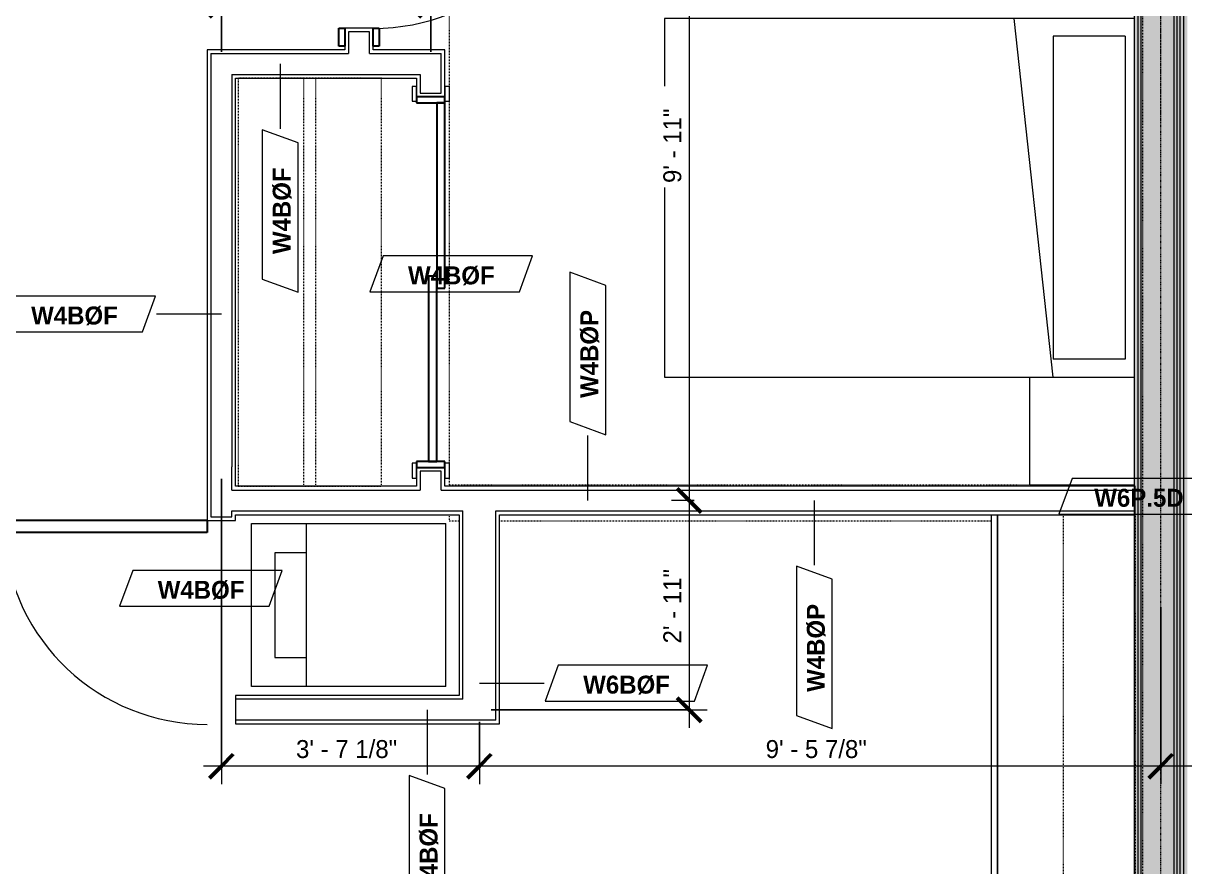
# Model space of a CAD drawing. Header units: inches. Extents: x -4010 to -1814, y 9846 to 12241.
# Drawn here: x -3125.6 to -2931.5, y 10120.8 to 10261.9 of the extents above; entities that cross this region are included whole.
import ezdxf

# ---------------------------------------------------------------- set-up
doc = ezdxf.new("R2010")
doc.units = ezdxf.units.IN
doc.header["$MEASUREMENT"] = 0
for name, pattern in [('Dash', [0.25, 0.125, -0.125]), ('Dash 3_32_', [0.1875, 0.09375, -0.09375]), ('Dash_2_', [0.25, 0.125, -0.125])]:
    doc.linetypes.add(name, pattern=pattern)
for name, color, linetype, lineweight in [('0-1', 7, 'Continuous', 5), ('A-ANNO-DIMS', 211, 'Continuous', 9), ('A-ANNO-DIMS-32', 211, 'Continuous', 9), ('A-DETL-1', 90, 'Dash 3_32_', 18), ('A-DOOR-3', 31, 'Continuous', 9), ('A-DOOR-4', 31, 'Continuous', 30), ('A-DOOR-FRAM-3', 31, 'Continuous', 30), ('A-WALL', 113, 'Continuous', 18), ('A-WALL-2', 250, 'Continuous', 18), ('A-WALL-3', 113, 'Continuous', 9), ('A-WALL-IDEN', 211, 'Continuous', 9), ('G-ANNO-SYMB-4', 111, 'Dash_2_', 9), ('I-FURN', 30, 'Continuous', 9), ('I-FURN-HDLN', 30, 'Dash', 9), ('I-WALL-1', 21, 'Continuous', 18), ('I-WALL-2', 241, 'Continuous', 5), ('I-WALL-3', 7, 'Continuous', 9), ('P-SANR-FIXT', 6, 'Continuous', 9), ('Q-CASE', 31, 'Continuous', 9), ('Q-CASE-HDLN', 31, 'Dash', 9)]:
    doc.layers.add(name, color=color, linetype=linetype, lineweight=lineweight)
doc.styles.add('Century Gothic', font='ufonts.com_century-gothic.ttf', dxfattribs={"height": 3})
doc.styles.add('Century Gothic_B_1', font='GOTHICB.TTF', dxfattribs={"height": 3})
doc.dimstyles.new('OD_1__HACK_2', dxfattribs={"dimscale": 12, "dimtxt": 3.132505, "dimasz": 0.333333, "dimexe": 0.25, "dimexo": 0.166667, "dimgap": 0.041667, "dimtad": 1, "dimdec": 4, "dimrnd": 0.0625, "dimzin": 3, "dimdsep": 46, "dimlunit": 4, "dimtxsty": 'Century Gothic', "dimblk1": 'OBLIQUE', "dimblk2": 'OBLIQUE', "dimsah": 1, "dimcen": 0.09, "dimdle": 0.25, "dimazin": 0, "dimtfac": 1, "dimtdec": 4, "dimtix": 1, "dimtmove": 0, "dimatfit": 3, "dimfxl": 1, "dimtvp": 1, "dimtfill": 1, "dimfrac": 2, "dimtolj": 1, "dimtzin": 0, "dimarcsym": 2})

# ---------------------------------------------------------------- blocks, each defined once
blk = doc.blocks.new('CTR - 1st Phase - Common Walls_rvt-1-UNIT PLANS - 2ND _ 3RD FLOOR')
at = {"layer": 'I-WALL-1'}
blk.add_hatch(color=256, dxfattribs=at).paths.add_polyline_path([(-2931.71, 9988.44), (-2931.09, 9988.44), (-2931.09, 10373.41), (-2931.71, 10373.41), (-2931.71, 9995.92)], flags=0)
at = {"layer": 'I-WALL-2'}
for points in [[(-2939.96, 9988.44), (-2939.34, 9988.44), (-2939.34, 10373.41), (-2939.96, 10373.41), (-2939.96, 9995.92)], [(-2938.84, 9988.44), (-2938.84, 10374.04), (-2939.34, 10374.04), (-2939.34, 9988.44)], [(-2938.84, 9988.44), (-2933.34, 9988.44), (-2933.34, 10374.04), (-2938.84, 10374.04), (-2938.84, 9995.92)], [(-2933.34, 9988.44), (-2932.84, 9988.44), (-2932.84, 10374.04), (-2933.34, 10374.04), (-2933.34, 9995.92)], [(-2932.34, 9988.44), (-2932.34, 10374.04), (-2932.84, 10374.04), (-2932.84, 9988.44)], [(-2931.71, 9988.44), (-2931.71, 10374.04), (-2932.34, 10374.04), (-2932.34, 9988.44)]]:
    blk.add_hatch(color=256, dxfattribs=at).paths.add_polyline_path(points, flags=0)
at = {"layer": 'A-WALL-2'}
for p, q in [((-2939.34, 10373.41), (-2939.34, 9988.44)), ((-2938.84, 10373.41), (-2938.84, 9988.44)), ((-2933.34, 10373.41), (-2933.34, 9988.44)), ((-2932.84, 10373.41), (-2932.84, 9988.44)), ((-2932.34, 10373.41), (-2932.34, 9988.44)), ((-2931.71, 10373.41), (-2931.71, 9988.44))]:
    blk.add_line(p, q, dxfattribs=at)
at = {"layer": 'I-WALL-3'}
blk.add_line((-2939.96, 10337.29), (-2939.96, 9988.44), dxfattribs=at)
blk = doc.blocks.new('SLIDING - FLUSH - 5-0 x 6-8-3934327-UNIT PLANS - 2ND _ 3RD FLOOR')
at = {"layer": 'A-DOOR-3'}
for p, q in [((-30.25, 3), (-32.75, 3)), ((-32.75, 3), (-32.75, 2.25)), ((-32.75, 2.25), (-30.25, 2.25)), ((-30.25, 2.25), (-30.25, 3)), ((30.25, 3), (30.25, 2.25)), ((32.75, 3), (30.25, 3)), ((30.25, 2.25), (32.75, 2.25)), ((32.75, 2.25), (32.75, 3)), ((-30.25, -2.5), (-32.75, -2.5)), ((-32.75, -2.5), (-32.75, -3.25)), ((-32.75, -3.25), (-30.25, -3.25)), ((-30.25, -3.25), (-30.25, -2.5)), ((32.75, -2.5), (30.25, -2.5)), ((30.25, -2.5), (30.25, -3.25)), ((30.25, -3.25), (32.75, -3.25)), ((32.75, -3.25), (32.75, -2.5))]:
    blk.add_line(p, q, dxfattribs=at)
at = {"layer": 'A-DOOR-4'}
for p, q in [((1, 2.25), (-30, 2.25)), ((-30, 2.25), (-30, 0.88)), ((1, 0.88), (1, 2.25)), ((-30, 0.88), (1, 0.88)), ((30, 0.88), (-1, 0.88)), ((-1, 0.88), (-1, -0.5)), ((30, -0.5), (30, 0.88)), ((-1, -0.5), (30, -0.5))]:
    blk.add_line(p, q, dxfattribs=at)
at = {"layer": 'A-DOOR-FRAM-3'}
for p, q in [((-30, 2.25), (-31, 2.25)), ((-31, 2.25), (-31, -2.5)), ((-30, -2.5), (-30, 2.25)), ((31, 2.25), (30, 2.25)), ((30, 2.25), (30, -2.5)), ((31, -2.5), (31, 2.25)), ((-31, -2.5), (-30, -2.5)), ((30, -2.5), (31, -2.5))]:
    blk.add_line(p, q, dxfattribs=at)
blk = doc.blocks.new('SWING - SINGLE - FLUSH - 2-10 x 6-8 - PRIVACY-3199405-UNIT PLANS - 2ND _ 3RD FLOOR')
at = {"layer": 'A-DOOR-3'}
blk.add_arc((17, -2.37), 34.07, 180, 266.6343, dxfattribs=at)
at = {"layer": 'A-DOOR-4'}
for p, q in [((15, -2.37), (15, -36.38)), ((17, -2.37), (15, -2.37)), ((17, -2.37), (17, -36.38)), ((17, -36.38), (15, -36.38))]:
    blk.add_line(p, q, dxfattribs=at)
at = {"layer": 'A-DOOR-FRAM-3'}
for p, q in [((-20, 2.38), (-20, 3.38)), ((-20, 3.38), (-17, 3.38)), ((-17, 2.38), (-20, 2.38)), ((-17, 3.38), (-17, 2.38)), ((17, 2.38), (17, 3.38)), ((17, 3.38), (20, 3.38)), ((20, 2.38), (17, 2.38)), ((20, 3.38), (20, 2.38)), ((-20, -2.37), (-17, -2.37)), ((-20, -3.37), (-20, -2.37)), ((-17, -3.37), (-20, -3.37)), ((-17, -2.37), (-17, -3.37)), ((17, -2.37), (20, -2.37)), ((17, -3.37), (17, -2.37)), ((20, -3.37), (17, -3.37)), ((20, -2.37), (20, -3.37))]:
    blk.add_line(p, q, dxfattribs=at)
blk = doc.blocks.new('OD_CW_Closet - OD_CW_Closet-3786619-UNIT PLANS - 2ND _ 3RD FLOOR')
at = {"layer": 'Q-CASE-HDLN'}
for p, q in [((68.99, 24), (0.74, 24)), ((0.74, 24), (0.74, 0)), ((68.99, 0), (68.99, 24)), ((0.74, 13), (68.99, 13)), ((0.74, 11), (68.99, 11)), ((0.74, 0), (68.99, 0))]:
    blk.add_line(p, q, dxfattribs=at)
blk = doc.blocks.new('SWING - SINGLE - FLUSH - 34_ x 80_ - OFFSET PIVOT DOOR AT WASHER_DRYER-3629691-UNIT PLANS - 2ND _ 3RD FLOOR')
at = {"layer": 'A-DOOR-3'}
blk.add_arc((17, 2.37), 34.07, 93.3657, 180, dxfattribs=at)
at = {"layer": 'A-DOOR-4'}
for p, q in [((15, 2.37), (15, 36.38)), ((17, 36.38), (15, 36.38)), ((17, 2.37), (17, 36.38)), ((17, 2.37), (15, 2.37))]:
    blk.add_line(p, q, dxfattribs=at)
blk = doc.blocks.new('Bed-Standard - Queen 60_ x 79_-1242961-UNIT PLANS - 2ND _ 3RD FLOOR')
at = {"layer": 'I-FURN'}
for p, q in [((-19.31, 37.2), (-19.31, -41.3)), ((40.69, -41.3), (40.69, 37.2)), ((-16.31, 35.7), (-16.31, 23.7)), ((-16.31, 35.7), (37.69, 35.7)), ((37.69, 35.7), (37.69, 23.7)), ((40.69, 23.7), (-19.31, 17.13)), ((-16.31, 23.7), (37.69, 23.7)), ((-19.31, -41.3), (40.69, -41.3))]:
    blk.add_line(p, q, dxfattribs=at)
at = {"layer": 'I-FURN-HDLN'}
for p, q in [((58.69, -77.3), (58.69, 37.2)), ((64.69, -68.86), (64.69, 13.39)), ((-55.31, -17.36), (-55.31, -51.36)), ((64.69, -77.3), (64.69, -75.61)), ((-55.31, -77.3), (-7.94, -77.3)), ((-5.44, -77.3), (55.06, -77.3)), ((57.56, -77.3), (58.94, -77.3)), ((63.69, -77.3), (64.69, -77.3))]:
    blk.add_line(p, q, dxfattribs=at)
blk = doc.blocks.new('Stacked Washer and Dryer - 26_x25_ - Private-3627842-UNIT PLANS - 2ND _ 3RD FLOOR')
at = {"layer": 'P-SANR-FIXT'}
for p, q in [((0, 13.625), (32.4375, 13.625)), ((0, 13.625), (0, -13.625)), ((23.34375, -13.625), (23.34375, 13.625)), ((32.4375, 13.625), (32.4375, -13.625)), ((28.53125, 8.75), (23.34375, 8.75)), ((28.53125, -8.75), (28.53125, 8.75)), ((23.34375, -8.75), (28.53125, -8.75)), ((32.4375, -13.625), (0, -13.625))]:
    blk.add_line(p, q, dxfattribs=at)
blk = doc.blocks.new('Table-Night Stand - 18_ x 18_ x 24_-V38-UNIT PLANS - 2ND _ 3RD FLOOR')
at = {"layer": 'I-FURN'}
for p, q in [((18.15, 0), (18.15, 17.5)), ((0.15, 0), (18.15, 0))]:
    blk.add_line(p, q, dxfattribs=at)
blk = doc.blocks.new('OD_CW_Base Cabinet - OD_CW_Base Cabinet-3857764-UNIT PLANS - 2ND _ 3RD FLOOR')
at = {"layer": 'Q-CASE'}
for p, q in [((0.74, 0), (191.34, 0)), ((0.74, 0), (191.34, 0)), ((191.34, -1), (0.74, -1)), ((0.74, -1), (191.34, -1))]:
    blk.add_line(p, q, dxfattribs=at)
blk = doc.blocks.new('OD_CW_Upper Cabinet - OD_CW_Upper Cabinet-3856839-UNIT PLANS - 2ND _ 3RD FLOOR')
at = {"layer": 'Q-CASE-HDLN'}
for p, q in [((0.74, -24), (0.74, -12)), ((0.74, -12), (191.34, -12)), ((191.34, -12), (191.34, -24)), ((191.34, -24), (0.74, -24))]:
    blk.add_line(p, q, dxfattribs=at)
blk = doc.blocks.new('DIMBLOCK2-UNIT PLANS - 2ND _ 3RD FLOOR')
at = {"layer": 'A-ANNO-DIMS-32', "lineweight": 50}
for p, q in [((-3014.31, 10301.04), (-3016.31, 10303.04)), ((-3014.31, 10301.04), (-3012.31, 10299.04)), ((-3014.31, 10182.04), (-3016.31, 10184.04)), ((-3014.31, 10182.04), (-3012.31, 10180.04))]:
    blk.add_line(p, q, dxfattribs=at)
at = {"layer": 'A-ANNO-DIMS-32'}
for p, q in [((-3013.48, 10301.04), (-3017.31, 10301.04)), ((-3014.31, 10301.04), (-3014.31, 10182.04)), ((-3014.31, 10301.04), (-3013.48, 10301.04)), ((-3013.48, 10182.04), (-3017.31, 10182.04)), ((-3014.31, 10182.04), (-3013.48, 10182.04))]:
    blk.add_line(p, q, dxfattribs=at)
at = {"layer": 'A-ANNO-DIMS-32', "color": 0, "insert": (-3018.65, 10235.13), "char_height": 3, "width": 15.394, "attachment_point": 1, "rotation": 90, "line_spacing_factor": 0.984502, "style": 'Century Gothic', "bg_fill": 3, "box_fill_scale": 1.25, "bg_fill_color": 256, "bg_fill_true_color": 13158600, "bg_fill_transparency": 0}
blk.add_mtext('9\' - 11"', dxfattribs=at)
blk = doc.blocks.new('_Oblique')
at = {"color": 0, "linetype": 'ByBlock', "lineweight": -2}
blk.add_line((-0.5, -0.5), (0.5, 0.5), dxfattribs=at)
blk = doc.blocks.new('DIMBLOCK3-UNIT PLANS - 2ND _ 3RD FLOOR')
at = {"layer": 'A-ANNO-DIMS-32', "lineweight": 50}
for p, q in [((-3014.31, 10182.04), (-3016.31, 10184.04)), ((-3014.31, 10182.04), (-3012.31, 10180.04)), ((-3014.31, 10147.04), (-3016.31, 10149.04)), ((-3014.31, 10147.04), (-3012.31, 10145.04))]:
    blk.add_line(p, q, dxfattribs=at)
at = {"layer": 'A-ANNO-DIMS-32'}
for p, q in [((-3013.48, 10182.04), (-3017.31, 10182.04)), ((-3014.31, 10182.04), (-3014.31, 10144.04)), ((-3014.31, 10182.04), (-3013.48, 10182.04)), ((-3047.4, 10147.04), (-3011.31, 10147.04)), ((-3014.31, 10147.04), (-3047.4, 10147.04))]:
    blk.add_line(p, q, dxfattribs=at)
at = {"layer": 'A-ANNO-DIMS-32', "color": 0, "insert": (-3018.65, 10158.13), "char_height": 3, "width": 15.394, "attachment_point": 1, "rotation": 90, "line_spacing_factor": 0.984502, "style": 'Century Gothic', "bg_fill": 3, "box_fill_scale": 1.25, "bg_fill_color": 256, "bg_fill_true_color": 13158600, "bg_fill_transparency": 0}
blk.add_mtext('2\' - 11"', dxfattribs=at)
blk = doc.blocks.new('DIMBLOCK4-UNIT PLANS - 2ND _ 3RD FLOOR')
at = {"layer": 'A-ANNO-DIMS-32'}
for p, q in [((-3092.52, 10257.04), (-3092.52, 10267.87)), ((-3057.52, 10257.04), (-3057.52, 10267.87)), ((-3054.52, 10264.87), (-3095.52, 10264.87)), ((-3092.52, 10264.87), (-3092.52, 10257.04)), ((-3057.52, 10264.87), (-3057.52, 10257.04))]:
    blk.add_line(p, q, dxfattribs=at)
at = {"layer": 'A-ANNO-DIMS-32', "lineweight": 50}
for p, q in [((-3092.52, 10264.87), (-3090.52, 10266.87)), ((-3057.52, 10264.87), (-3055.52, 10266.87)), ((-3092.52, 10264.87), (-3094.52, 10262.87)), ((-3057.52, 10264.87), (-3059.52, 10262.87))]:
    blk.add_line(p, q, dxfattribs=at)
at = {"layer": 'A-ANNO-DIMS-32', "color": 0, "insert": (-3081.44, 10269.22), "char_height": 3, "width": 15.394, "attachment_point": 1, "line_spacing_factor": 0.984502, "style": 'Century Gothic', "bg_fill": 3, "box_fill_scale": 1.25, "bg_fill_color": 256, "bg_fill_true_color": 13158600, "bg_fill_transparency": 0}
blk.add_mtext('2\' - 11"', dxfattribs=at)
blk = doc.blocks.new('DIMBLOCK5-UNIT PLANS - 2ND _ 3RD FLOOR')
at = {"layer": 'A-ANNO-DIMS-32'}
for p, q in [((-3049.4, 10145.04), (-3049.4, 10134.62)), ((-3049.4, 10137.62), (-3049.4, 10145.04)), ((-2935.52, 10136.79), (-2935.52, 10140.62)), ((-2932.52, 10137.62), (-3049.4, 10137.62)), ((-2935.52, 10137.62), (-2935.52, 10136.79))]:
    blk.add_line(p, q, dxfattribs=at)
at = {"layer": 'A-ANNO-DIMS-32', "lineweight": 50}
for p, q in [((-3049.4, 10137.62), (-3047.4, 10139.62)), ((-2935.52, 10137.62), (-2933.52, 10139.62)), ((-3049.4, 10137.62), (-3051.4, 10135.62)), ((-2935.52, 10137.62), (-2937.52, 10135.62))]:
    blk.add_line(p, q, dxfattribs=at)
at = {"layer": 'A-ANNO-DIMS-32', "color": 0, "insert": (-3001.54, 10141.97), "char_height": 3, "width": 21.7784, "attachment_point": 1, "line_spacing_factor": 0.984502, "style": 'Century Gothic', "bg_fill": 3, "box_fill_scale": 1.25, "bg_fill_color": 256, "bg_fill_true_color": 13158600, "bg_fill_transparency": 0}
blk.add_mtext('9\' - 5 7/8"', dxfattribs=at)
blk = doc.blocks.new('DIMBLOCK6-UNIT PLANS - 2ND _ 3RD FLOOR')
at = {"layer": 'A-ANNO-DIMS-32'}
for p, q in [((-3092.52, 10185.66), (-3092.52, 10134.62)), ((-3092.52, 10137.62), (-3092.52, 10185.66)), ((-3049.4, 10145.04), (-3049.4, 10134.62)), ((-3049.4, 10137.62), (-3049.4, 10145.04)), ((-3049.4, 10137.62), (-3095.52, 10137.62))]:
    blk.add_line(p, q, dxfattribs=at)
at = {"layer": 'A-ANNO-DIMS-32', "lineweight": 50}
for p, q in [((-3092.52, 10137.62), (-3090.52, 10139.62)), ((-3049.4, 10137.62), (-3047.4, 10139.62)), ((-3092.52, 10137.62), (-3094.52, 10135.62)), ((-3049.4, 10137.62), (-3051.4, 10135.62))]:
    blk.add_line(p, q, dxfattribs=at)
at = {"layer": 'A-ANNO-DIMS-32', "color": 0, "insert": (-3080.04, 10141.97), "char_height": 3, "width": 21.7784, "attachment_point": 1, "line_spacing_factor": 0.984502, "style": 'Century Gothic', "bg_fill": 3, "box_fill_scale": 1.25, "bg_fill_color": 256, "bg_fill_true_color": 13158600, "bg_fill_transparency": 0}
blk.add_mtext('3\' - 7 1/8"', dxfattribs=at)
blk = doc.blocks.new('DIMBLOCK8-UNIT PLANS - 2ND _ 3RD FLOOR')
at = {"layer": 'A-ANNO-DIMS-32'}
for p, q in [((-3092.52, 10257.04), (-3092.52, 10289.36)), ((-3069.52, 10285.53), (-3069.52, 10289.36)), ((-3069.52, 10286.36), (-3095.52, 10286.36)), ((-3092.52, 10286.36), (-3092.52, 10257.04)), ((-3069.52, 10286.36), (-3069.52, 10285.53))]:
    blk.add_line(p, q, dxfattribs=at)
at = {"layer": 'A-ANNO-DIMS-32', "lineweight": 50}
for p, q in [((-3092.52, 10286.36), (-3090.52, 10288.36)), ((-3069.52, 10286.36), (-3067.52, 10288.36)), ((-3092.52, 10286.36), (-3094.52, 10284.36)), ((-3069.52, 10286.36), (-3071.52, 10284.36))]:
    blk.add_line(p, q, dxfattribs=at)
at = {"layer": 'A-ANNO-DIMS-32', "color": 0, "insert": (-3087.44, 10290.7), "char_height": 3, "width": 15.394, "attachment_point": 1, "line_spacing_factor": 0.984502, "style": 'Century Gothic', "bg_fill": 3, "box_fill_scale": 1.25, "bg_fill_color": 256, "bg_fill_true_color": 13158600, "bg_fill_transparency": 0}
blk.add_mtext('1\' - 11"', dxfattribs=at)
blk = doc.blocks.new('DIMBLOCK253-UNIT PLANS - 2ND _ 3RD FLOOR')
at = {"layer": 'A-ANNO-DIMS-32'}
for p, q in [((-2935.52, 10164.19), (-2935.52, 10134.63)), ((-2935.52, 10137.63), (-2935.52, 10164.19)), ((-2828.52, 10158.04), (-2828.52, 10134.63)), ((-2828.52, 10137.63), (-2828.52, 10158.04)), ((-2828.52, 10137.63), (-2938.52, 10137.63))]:
    blk.add_line(p, q, dxfattribs=at)
at = {"layer": 'A-ANNO-DIMS-32', "lineweight": 50}
for p, q in [((-2935.52, 10137.63), (-2933.52, 10139.63)), ((-2828.52, 10137.63), (-2826.52, 10139.63)), ((-2935.52, 10137.63), (-2937.52, 10135.63)), ((-2828.52, 10137.63), (-2830.52, 10135.63))]:
    blk.add_line(p, q, dxfattribs=at)
at = {"layer": 'A-ANNO-DIMS-32', "color": 0, "insert": (-2888.44, 10141.98), "char_height": 3, "width": 15.394, "attachment_point": 1, "line_spacing_factor": 0.984502, "style": 'Century Gothic', "bg_fill": 3, "box_fill_scale": 1.25, "bg_fill_color": 256, "bg_fill_true_color": 13158600, "bg_fill_transparency": 0}
blk.add_mtext('8\' - 11"', dxfattribs=at)
blk = doc.blocks.new('Wall Tag - Arch Wall-3956453-UNIT PLANS - 2ND _ 3RD FLOOR')
at = {"layer": 'A-WALL-IDEN'}
for p, q in [((-0.3561, 0.0937), (-0.4244, -0.0937)), ((0.4244, 0.0937), (-0.3561, 0.0937)), ((0.3561, -0.0937), (0.4244, 0.0937)), ((-0.4244, -0.0937), (0.3561, -0.0937))]:
    blk.add_line(p, q, dxfattribs=at)

msp = doc.modelspace()

# ---------------------------------------------------------------- linework, layer by layer
at = {"layer": 'A-DETL-1'}
for p, q in [((-2935.52374, 10373.4144), (-2935.52374, 10019.4144)), ((-2935.52374, 10371.0394), (-2935.52374, 10245.0394)), ((-2935.52374, 10196.42358), (-2935.52374, 10166.19399))]:
    msp.add_line(p, q, dxfattribs=at)
at = {"layer": 'A-WALL'}
for p, q in [((-3067.77374, 10260.4144), (-3071.27374, 10260.4144)), ((-3071.27374, 10260.4144), (-3071.27374, 10256.7894)), ((-3067.77374, 10256.7894), (-3067.77374, 10260.4144)), ((-3094.27374, 10256.7894), (-3094.27374, 10187.65981)), ((-3094.27374, 10256.7894), (-3071.27374, 10256.7894)), ((-3067.77374, 10256.7894), (-3055.77374, 10256.7894)), ((-3055.77374, 10250.1644), (-3055.77374, 10256.7894)), ((-3090.77374, 10253.2894), (-3090.77374, 10187.65981)), ((-3090.77374, 10253.2894), (-3059.27374, 10253.2894)), ((-3059.27374, 10253.2894), (-3059.27374, 10250.1644)), ((-3059.27374, 10250.1644), (-3055.77374, 10250.1644)), ((-3094.27374, 10187.65981), (-3094.27374, 10179.2894)), ((-3090.77374, 10183.7894), (-3090.77374, 10187.65981)), ((-3059.27374, 10186.9144), (-3059.27374, 10183.7894)), ((-3055.77374, 10186.9144), (-3059.27374, 10186.9144)), ((-3055.77374, 10183.7894), (-3055.77374, 10186.9144)), ((-3090.77374, 10183.7894), (-3059.27374, 10183.7894)), ((-3055.77374, 10183.7894), (-2939.77374, 10183.7894)), ((-3094.27374, 10179.2894), (-3090.77374, 10179.2894)), ((-3090.77374, 10179.2894), (-3090.77374, 10180.2894)), ((-3090.77374, 10180.2894), (-3052.14874, 10180.2894)), ((-3052.14874, 10148.7894), (-3052.14874, 10180.2894)), ((-3046.64874, 10180.2894), (-2939.77374, 10180.2894)), ((-3046.64874, 10145.2894), (-3046.64874, 10180.2894)), ((-3052.14874, 10148.7894), (-3090.14874, 10148.7894)), ((-3046.64874, 10145.2894), (-3090.14874, 10145.2894))]:
    msp.add_line(p, q, dxfattribs=at)
at = {"layer": 'A-WALL-3'}
for p, q in [((-3071.89874, 10261.0394), (-3071.89874, 10257.4144)), ((-3067.14874, 10261.0394), (-3071.89874, 10261.0394)), ((-3067.14874, 10257.4144), (-3067.14874, 10261.0394)), ((-3094.89874, 10257.4144), (-3094.89874, 10187.65981)), ((-3071.89874, 10257.4144), (-3094.89874, 10257.4144)), ((-3055.14874, 10257.4144), (-3067.14874, 10257.4144)), ((-3055.14874, 10249.5394), (-3055.14874, 10257.4144)), ((-3090.14874, 10187.65981), (-3090.14874, 10252.6644)), ((-3090.14874, 10252.6644), (-3059.89874, 10252.6644)), ((-3059.89874, 10252.6644), (-3059.89874, 10249.5394)), ((-3059.89874, 10249.5394), (-3055.14874, 10249.5394)), ((-3094.89874, 10187.65981), (-3094.89874, 10178.6644)), ((-3090.14874, 10184.4144), (-3090.14874, 10187.65981)), ((-3059.89874, 10187.5394), (-3059.89874, 10184.4144)), ((-3055.14874, 10187.5394), (-3059.89874, 10187.5394)), ((-3055.14874, 10184.4144), (-3055.14874, 10187.5394)), ((-3059.89874, 10184.4144), (-3090.14874, 10184.4144)), ((-2939.77374, 10184.4144), (-3055.14874, 10184.4144)), ((-2939.77374, 10179.6644), (-2939.77374, 10184.4144)), ((-3090.14874, 10178.6644), (-3090.14874, 10179.6644)), ((-3090.14874, 10179.6644), (-3052.77374, 10179.6644)), ((-3052.77374, 10179.6644), (-3052.77374, 10149.4144)), ((-3046.02374, 10179.6644), (-2939.77374, 10179.6644)), ((-3046.02374, 10144.6644), (-3046.02374, 10179.6644)), ((-3094.89874, 10178.6644), (-3090.14874, 10178.6644)), ((-3052.77374, 10149.4144), (-3090.14874, 10149.4144)), ((-3090.14874, 10149.4144), (-3090.14874, 10144.6644)), ((-3090.14874, 10144.6644), (-3046.02374, 10144.6644))]:
    msp.add_line(p, q, dxfattribs=at)
at = {"layer": 'A-WALL-IDEN'}
for p, q in [((-3092.52374, 10213.22307), (-3103.36689, 10213.22307)), ((-2993.4123, 10182.0394), (-2993.4123, 10171.19624))]:
    msp.add_line(p, q, dxfattribs=at)
at = {"layer": 'G-ANNO-SYMB-4'}
msp.add_line((-2938.52374, 9954.33144), (-2938.52374, 10425.3894), dxfattribs=at)

# ---------------------------------------------------------------- block references
at = {"layer": '0-1'}
msp.add_blockref('CTR - 1st Phase - Common Walls_rvt-1-UNIT PLANS - 2ND _ 3RD FLOOR', (0, 0), dxfattribs=at)
at = {"layer": 'A-DOOR-3'}
for name, p, rotation in [('SWING - SINGLE - FLUSH - 2-10 x 6-8 - PRIVACY-3199405-UNIT PLANS - 2ND _ 3RD FLOOR', (-3069.52374, 10278.0394), 90.00000000003253), ('SLIDING - FLUSH - 5-0 x 6-8-3934327-UNIT PLANS - 2ND _ 3RD FLOOR', (-3057.39874, 10218.5394), 270.0000000000442), ('SWING - SINGLE - FLUSH - 34_ x 80_ - OFFSET PIVOT DOOR AT WASHER_DRYER-3629691-UNIT PLANS - 2ND _ 3RD FLOOR', (-3092.52374, 10161.6644), 89.99999999997733)]:
    msp.add_blockref(name, p, dxfattribs=dict(at, rotation=rotation))
at = {"layer": 'A-WALL-IDEN', "xscale": 31.99999999999999, "yscale": 31.99999999999999, "zscale": 31.99999999999999, "rotation": 89.99999999999991}
for p in [(-3082.68821, 10230.46454), (-3031.27515, 10206.61426)]:
    msp.add_blockref('Wall Tag - Arch Wall-3956453-UNIT PLANS - 2ND _ 3RD FLOOR', p, dxfattribs=at)
at = {"layer": 'A-WALL-IDEN', "xscale": 31.99999999999999, "yscale": 31.99999999999999, "zscale": 31.99999999999999}
for p in [(-3054.10572, 10219.93373), (-3117.0986, 10213.22307), (-2938.94175, 10182.7394)]:
    msp.add_blockref('Wall Tag - Arch Wall-3956453-UNIT PLANS - 2ND _ 3RD FLOOR', p, dxfattribs=at)
at = {"layer": 'I-FURN', "rotation": 270.0000000000284}
for name, p in [('Bed-Standard - Queen 60_ x 79_-1242961-UNIT PLANS - 2ND _ 3RD FLOOR', (-2977.16474, 10243.35292)), ('Table-Night Stand - 18_ x 18_ x 24_-V38-UNIT PLANS - 2ND _ 3RD FLOOR', (-2957.45982, 10202.81139))]:
    msp.add_blockref(name, p, dxfattribs=at)
at = {"layer": 'P-SANR-FIXT', "rotation": 180}
msp.add_blockref('Stacked Washer and Dryer - 26_x25_ - Private-3627842-UNIT PLANS - 2ND _ 3RD FLOOR', (-3055.02374, 10164.5394), dxfattribs=at)
at = {"layer": 'Q-CASE'}
for name, p, rotation in [('OD_CW_Closet - OD_CW_Closet-3786619-UNIT PLANS - 2ND _ 3RD FLOOR', (-3065.73506, 10183.67669), 90.00000000002026), ('OD_CW_Base Cabinet - OD_CW_Base Cabinet-3857764-UNIT PLANS - 2ND _ 3RD FLOOR', (-2963.77374, 9988.32669), 90.0000000000046), ('OD_CW_Upper Cabinet - OD_CW_Upper Cabinet-3856839-UNIT PLANS - 2ND _ 3RD FLOOR', (-2963.77374, 9988.32669), 89.9999999999841)]:
    msp.add_blockref(name, p, dxfattribs=dict(at, rotation=rotation))

# ---------------------------------------------------------------- texts
at = {"layer": 'A-WALL-IDEN', "char_height": 3, "attachment_point": 1, "rotation": 90, "style": 'Century Gothic_B_1'}
for s, insert, width in [('W4BØF', (-3083.93575, 10223.24861), 17.372), ('W4BØP', (-3032.52268, 10199.18416), 17.877), ('W4BØP', (-2994.65983, 10150.03444), 17.877), ('W4BØF', (-3059.39109, 10115.24861), 17.372)]:
    msp.add_mtext(s, dxfattribs=dict(at, insert=insert, width=width))
at = {"layer": 'A-WALL-IDEN', "char_height": 3, "attachment_point": 1, "style": 'Century Gothic_B_1'}
for s, insert, width in [('W4BØF', (-3061.32164, 10221.18127), 17.372), ('W4BØF', (-3124.31452, 10214.47061), 17.372), ('W6P.5D', (-2946.61752, 10183.98693), 18.483)]:
    msp.add_mtext(s, dxfattribs=dict(at, insert=insert, width=width))

# ---------------------------------------------------------------- next in the draw order: dimensions: what is measured, and where the dimension line sits
at = {"layer": 'A-ANNO-DIMS'}
dim = msp.add_linear_dim(base=(-3014.30723, 10182.0394), p1=(-3011.4788, 10301.0394), p2=(-3011.4788, 10182.0394), angle=90, dimstyle='OD_1__HACK_2', override={"dimpost": '<>', "dimfxl": 119}, dxfattribs=at)
dim.commit()
dim.dimension.update_dxf_attribs({"geometry": 'DIMBLOCK2-UNIT PLANS - 2ND _ 3RD FLOOR', "text_midpoint": (-3016.38269, 10241.5394)})
dim = msp.add_linear_dim(base=(-3092.52374, 10264.87194), p1=(-3057.52374, 10255.0394), p2=(-3092.52374, 10255.0394), dimstyle='OD_1__HACK_2', override={"dimpost": '<>', "dimfxl": 35}, dxfattribs=at)
dim.commit()
dim.dimension.update_dxf_attribs({"geometry": 'DIMBLOCK4-UNIT PLANS - 2ND _ 3RD FLOOR', "text_midpoint": (-3075.02374, 10266.90967)})

# ---------------------------------------------------------------- next in the draw order: dimensions: what is measured, and where the dimension line sits
dim = msp.add_linear_dim(base=(-3092.52374, 10286.35963), p1=(-3069.52374, 10283.53121), p2=(-3092.52374, 10255.0394), dimstyle='OD_1__HACK_2', override={"dimpost": '<>', "dimfxl": 36.616708}, dxfattribs=at)
dim.commit()
dim.dimension.update_dxf_attribs({"geometry": 'DIMBLOCK8-UNIT PLANS - 2ND _ 3RD FLOOR', "text_midpoint": (-3081.02374, 10288.35963)})
dim = msp.add_linear_dim(base=(-3014.30723, 10147.0394), p1=(-3011.4788, 10182.0394), p2=(-3049.39874, 10147.0394), angle=90, dimstyle='OD_1__HACK_2', override={"dimpost": '<>', "dimfxl": 51.603502}, dxfattribs=at)
dim.commit()
dim.dimension.update_dxf_attribs({"geometry": 'DIMBLOCK3-UNIT PLANS - 2ND _ 3RD FLOOR', "text_midpoint": (-3016.34496, 10164.5394)})

# ---------------------------------------------------------------- next in the draw order: linework, layer by layer
at = {"layer": 'A-WALL-IDEN'}
for p, q in [((-3082.68821, 10255.0394), (-3082.68821, 10244.19624)), ((-3031.27515, 10182.0394), (-3031.27515, 10192.88255))]:
    msp.add_line(p, q, dxfattribs=at)

# ---------------------------------------------------------------- next in the draw order: block references
at = {"layer": 'A-WALL-IDEN', "xscale": 31.99999999999999, "yscale": 31.99999999999999, "zscale": 31.99999999999999}
msp.add_blockref('Wall Tag - Arch Wall-3956453-UNIT PLANS - 2ND _ 3RD FLOOR', (-3024.82388, 10151.4956), dxfattribs=at)

# ---------------------------------------------------------------- next in the draw order: texts
at = {"layer": 'A-WALL-IDEN', "insert": (-3032.0398, 10152.74313), "char_height": 3, "width": 17.372, "attachment_point": 1, "style": 'Century Gothic_B_1'}
msp.add_mtext('W6BØF', dxfattribs=at)

# ---------------------------------------------------------------- next in the draw order: dimensions: what is measured, and where the dimension line sits
at = {"layer": 'A-ANNO-DIMS'}
dim = msp.add_linear_dim(base=(-3049.39874, 10137.62249), p1=(-2935.52374, 10134.79406), p2=(-3049.39874, 10147.0394), dimstyle='OD_1__HACK_2', override={"dimpost": '<>', "dimfxl": 114.531497}, dxfattribs=at)
dim.commit()
dim.dimension.update_dxf_attribs({"geometry": 'DIMBLOCK5-UNIT PLANS - 2ND _ 3RD FLOOR', "text_midpoint": (-2992.46124, 10139.86416)})

# ---------------------------------------------------------------- next in the draw order: block references
at = {"layer": 'A-WALL-IDEN', "xscale": 31.99999999999999, "yscale": 31.99999999999999, "zscale": 31.99999999999999, "rotation": 89.99999999999991}
msp.add_blockref('Wall Tag - Arch Wall-3956453-UNIT PLANS - 2ND _ 3RD FLOOR', (-2993.4123, 10157.46454), dxfattribs=at)

# ---------------------------------------------------------------- next in the draw order: dimensions: what is measured, and where the dimension line sits
at = {"layer": 'A-ANNO-DIMS'}
for base, p1, p2, override, picture, middle in [((-3092.52374, 10137.62249), (-3049.39874, 10147.0394), (-3092.52374, 10187.65981), {"dimpost": '<>', "dimfxl": 59.243425}, 'DIMBLOCK6-UNIT PLANS - 2ND _ 3RD FLOOR', (-3070.96124, 10139.86416)), ((-2935.52374, 10137.63167), (-2828.52374, 10160.0394), (-2935.52374, 10166.19399), {"dimpost": '<>', "dimfxl": 107.176858}, 'DIMBLOCK253-UNIT PLANS - 2ND _ 3RD FLOOR', (-2882.02374, 10139.70713))]:
    dim = msp.add_linear_dim(base=base, p1=p1, p2=p2, dimstyle='OD_1__HACK_2', override=override, dxfattribs=at)
    dim.commit()
    dim.dimension.update_dxf_attribs({"geometry": picture, "text_midpoint": middle})

# ---------------------------------------------------------------- next in the draw order: linework, layer by layer
at = {"layer": 'A-WALL-IDEN'}
for p, q in [((-3049.39874, 10151.4956), (-3038.55558, 10151.4956)), ((-3058.14356, 10147.0394), (-3058.14356, 10136.19624))]:
    msp.add_line(p, q, dxfattribs=at)

# ---------------------------------------------------------------- next in the draw order: block references
at = {"layer": 'A-WALL-IDEN', "xscale": 31.99999999999999, "yscale": 31.99999999999999, "zscale": 31.99999999999999}
msp.add_blockref('Wall Tag - Arch Wall-3956453-UNIT PLANS - 2ND _ 3RD FLOOR', (-3095.94175, 10167.3496), dxfattribs=at)
at = {"layer": 'A-WALL-IDEN', "xscale": 31.99999999999999, "yscale": 31.99999999999999, "zscale": 31.99999999999999, "rotation": 89.99999999999991}
msp.add_blockref('Wall Tag - Arch Wall-3956453-UNIT PLANS - 2ND _ 3RD FLOOR', (-3058.14356, 10122.46454), dxfattribs=at)

# ---------------------------------------------------------------- next in the draw order: texts
at = {"layer": 'A-WALL-IDEN', "insert": (-3103.15767, 10168.59713), "char_height": 3, "width": 17.372, "attachment_point": 1, "style": 'Century Gothic_B_1'}
msp.add_mtext('W4BØF', dxfattribs=at)

doc.saveas('drawing.dxf')
